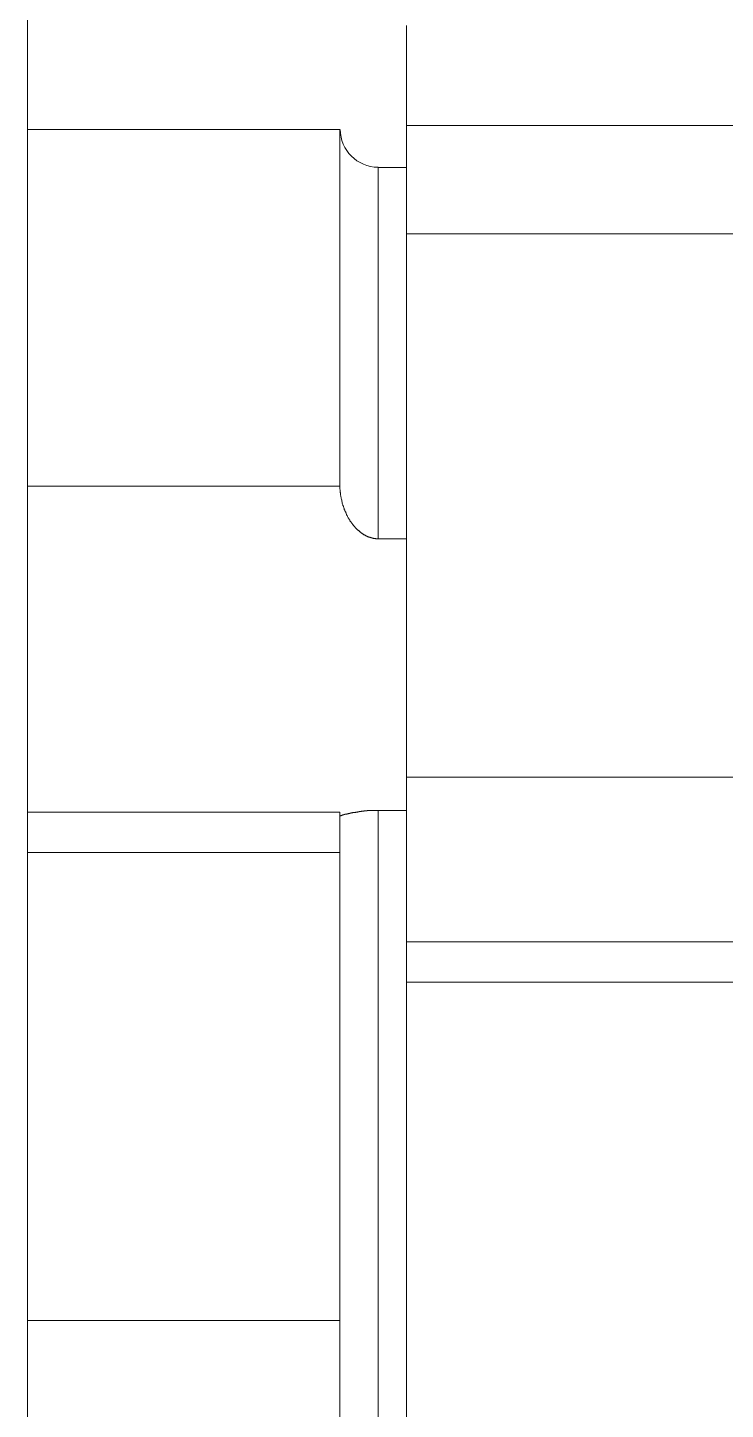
# Model space of a CAD drawing. Header units: millimetres. Extents: x -1838618 to -1600818, y -1770412 to -1553248.
# Drawn here: x -1791919.7 to -1791882.8, y -1686150.7 to -1686077.8 of the extents above; entities that cross this region are included whole.
import ezdxf

# ---------------------------------------------------------------- set-up
doc = ezdxf.new("R2010")
doc.units = ezdxf.units.MM
doc.header["$LTSCALE"] = 100
doc.layers.add('412equipment', color=6, linetype='Continuous')
doc.layers.add('_____1', color=160, linetype='Continuous')

# ---------------------------------------------------------------- blocks, each defined once
blk = doc.blocks.new('A$C2A4D0462')
at = {"layer": '_____1', "color": 7, "lineweight": 0}
for p, q in [((31.9331, -33.4974), (31.9331, -40.021)), ((33.0331, -35.83), (31.9331, -35.83)), ((33.0331, -35.83), (33.0331, -37.0851)), ((33.2674, -35.8159), (34.6671, -35.8159)), ((33.1671, -37.2701), (33.1671, -35.964)), ((33.2674, -35.964), (33.1671, -35.964)), ((33.2674, -36.1969), (33.2674, -37.0551)), ((34.6671, -36.1969), (33.2674, -36.1969)), ((33.0331, -37.0851), (31.9331, -37.0851)), ((33.2674, -37.0551), (33.2674, -37.2701)), ((33.2674, -38.2261), (33.2674, -37.2701)), ((34.6671, -38.109), (33.2674, -38.109)), ((31.9331, -38.2323), (33.0331, -38.2323)), ((33.1671, -38.2261), (33.2674, -38.2261)), ((33.1671, -40.9643), (33.1671, -38.2261)), ((33.2674, -38.2261), (33.2674, -40.9643)), ((31.9331, -38.3739), (33.0331, -38.3739)), ((33.2674, -38.6891), (34.6671, -38.6891)), ((34.6671, -38.83), (33.2674, -38.83)), ((31.9331, -40.021), (33.0331, -40.021))]:
    blk.add_line(p, q, dxfattribs=at)
for points in [[(33.2674, -36.1969), (33.2674, -35.8159), (33.2674, -35.4638)], [(33.0331, -38.2323), (33.0331, -38.3739), (33.0331, -40.021), (33.0331, -41.0373), (33.0331, -42.8911), (33.0331, -43.906), (33.0331, -45.5531)], [(31.9331, -40.021), (31.9331, -41.0373), (31.9331, -42.8911), (31.9331, -43.906)]]:
    blk.add_lwpolyline(points, dxfattribs=at)
blk.add_open_spline([(33.0342, -35.83), (33.0342, -35.9034), (33.0938, -35.963), (33.1671, -35.963)], degree=3, dxfattribs=at)
for points, knots in [([(33.2674, -37.2701), (33.2674, -37.2701), (33.1671, -37.2701), (33.1671, -37.2701), (33.1647, -37.2701), (33.1627, -37.2701), (33.1601, -37.2701), (33.1601, -37.2701), (33.159, -37.2701), (33.159, -37.2701), (33.159, -37.2701), (33.1584, -37.269), (33.1584, -37.269), (33.1584, -37.269), (33.1513, -37.269), (33.1513, -37.269), (33.1513, -37.269), (33.1503, -37.268), (33.1503, -37.268), (33.1503, -37.268), (33.147, -37.268), (33.147, -37.268), (33.147, -37.268), (33.1463, -37.267), (33.1463, -37.267), (33.1463, -37.267), (33.1432, -37.267), (33.1432, -37.267), (33.1432, -37.267), (33.1422, -37.2659), (33.1422, -37.2659), (33.1422, -37.2659), (33.1392, -37.2659), (33.1392, -37.2659), (33.1392, -37.2659), (33.1382, -37.2653), (33.1382, -37.2653), (33.1382, -37.2653), (33.1361, -37.2653), (33.1361, -37.2653), (33.1361, -37.2653), (33.1351, -37.2642), (33.1351, -37.2642), (33.1351, -37.2642), (33.1344, -37.2642), (33.1344, -37.2642), (33.1344, -37.2642), (33.1334, -37.2632), (33.1334, -37.2632), (33.1334, -37.2632), (33.1311, -37.2632), (33.1311, -37.2632), (33.1311, -37.2632), (33.1301, -37.2622), (33.1301, -37.2622), (33.1301, -37.2622), (33.1291, -37.2622), (33.1291, -37.2622), (33.1291, -37.2622), (33.1284, -37.2611), (33.1284, -37.2611), (33.1284, -37.2611), (33.1263, -37.2611), (33.1263, -37.2611), (33.1263, -37.2611), (33.1253, -37.2601), (33.1253, -37.2601), (33.1253, -37.2601), (33.1241, -37.2601), (33.1241, -37.2601), (33.1241, -37.2601), (33.123, -37.2594), (33.123, -37.2594), (33.123, -37.2594), (33.1224, -37.2594), (33.1224, -37.2594), (33.1224, -37.2594), (33.1213, -37.258), (33.1213, -37.258), (33.1213, -37.258), (33.1203, -37.258), (33.1203, -37.258), (33.1203, -37.258), (33.1193, -37.257), (33.1193, -37.257), (33.1193, -37.257), (33.118, -37.256), (33.118, -37.256), (33.118, -37.256), (33.117, -37.256), (33.117, -37.256), (33.117, -37.256), (33.1163, -37.2549), (33.1163, -37.2549), (33.1163, -37.2549), (33.1153, -37.2549), (33.1153, -37.2549), (33.1153, -37.2549), (33.1143, -37.2539), (33.1143, -37.2539), (33.1143, -37.2539), (33.1132, -37.2532), (33.1132, -37.2532), (33.1132, -37.2532), (33.1122, -37.2532), (33.1122, -37.2532), (33.1122, -37.2532), (33.1112, -37.2522), (33.1112, -37.2522), (33.1112, -37.2522), (33.1103, -37.2511), (33.1103, -37.2511), (33.1103, -37.2511), (33.1093, -37.2511), (33.1093, -37.2511), (33.1093, -37.2511), (33.1082, -37.2501), (33.1082, -37.2501), (33.1082, -37.2501), (33.1082, -37.2491), (33.1082, -37.2491), (33.1082, -37.2491), (33.1072, -37.2491), (33.1072, -37.2491), (33.1072, -37.2491), (33.1062, -37.248), (33.1062, -37.248), (33.1062, -37.248), (33.1051, -37.2473), (33.1051, -37.2473), (33.1051, -37.2473), (33.1044, -37.2463), (33.1044, -37.2463), (33.1044, -37.2463), (33.1032, -37.2463), (33.1032, -37.2463), (33.1032, -37.2463), (33.1022, -37.2453), (33.1022, -37.2453), (33.1022, -37.2453), (33.0991, -37.2418), (33.0991, -37.2418), (33.0991, -37.2418), (33.0984, -37.2411), (33.0984, -37.2411), (33.0984, -37.2411), (33.0974, -37.2401), (33.0974, -37.2401), (33.0974, -37.2401), (33.0963, -37.2401), (33.0963, -37.2401), (33.0963, -37.2401), (33.0951, -37.2391), (33.0951, -37.2391), (33.0893, -37.2339), (33.0864, -37.2291), (33.081, -37.2239), (33.0769, -37.2184), (33.0726, -37.2129), (33.0681, -37.207), (33.0681, -37.207), (33.0674, -37.206), (33.0674, -37.206), (33.0674, -37.206), (33.0674, -37.2043), (33.0674, -37.2043), (33.0674, -37.2043), (33.0662, -37.2032), (33.0662, -37.2032), (33.0662, -37.2032), (33.0652, -37.2012), (33.0652, -37.2012), (33.0652, -37.2012), (33.0641, -37.1998), (33.0641, -37.1998), (33.0641, -37.1998), (33.0631, -37.1981), (33.0631, -37.1981), (33.0631, -37.1981), (33.0621, -37.197), (33.0621, -37.197), (33.06, -37.1939), (33.0591, -37.1891), (33.056, -37.1864), (33.056, -37.1864), (33.056, -37.1839), (33.056, -37.1839), (33.056, -37.1839), (33.0553, -37.1819), (33.0553, -37.1819), (33.0553, -37.1819), (33.0543, -37.1808), (33.0543, -37.1808), (33.0543, -37.1808), (33.0533, -37.1791), (33.0533, -37.1791), (33.0533, -37.1791), (33.0533, -37.1771), (33.0533, -37.1771), (33.0533, -37.1771), (33.0522, -37.176), (33.0522, -37.176), (33.0522, -37.176), (33.051, -37.1743), (33.051, -37.1743), (33.051, -37.1743), (33.05, -37.1722), (33.05, -37.1722), (33.05, -37.1722), (33.05, -37.1698), (33.05, -37.1698), (33.05, -37.1698), (33.0493, -37.1688), (33.0493, -37.1688), (33.0493, -37.1688), (33.0483, -37.1671), (33.0483, -37.1671), (33.0483, -37.1671), (33.0483, -37.165), (33.0483, -37.165), (33.0483, -37.165), (33.0473, -37.1629), (33.0473, -37.1629), (33.0473, -37.1629), (33.0462, -37.1622), (33.0462, -37.1622), (33.0462, -37.1622), (33.0462, -37.1602), (33.0462, -37.1602), (33.0462, -37.1602), (33.0452, -37.1581), (33.0452, -37.1581), (33.0452, -37.1581), (33.0452, -37.156), (33.0452, -37.156), (33.0452, -37.156), (33.044, -37.154), (33.044, -37.154), (33.044, -37.154), (33.0433, -37.1529), (33.0433, -37.1529), (33.0433, -37.1529), (33.0433, -37.1509), (33.0433, -37.1509), (33.0416, -37.1481), (33.0412, -37.1416), (33.0392, -37.1381), (33.0398, -37.1333), (33.0366, -37.1299), (33.0374, -37.125), (33.0374, -37.125), (33.0362, -37.123), (33.0362, -37.123), (33.0362, -37.123), (33.0362, -37.1192), (33.0362, -37.1192), (33.0362, -37.1192), (33.0352, -37.1171), (33.0352, -37.1171), (33.0352, -37.1171), (33.0352, -37.1088), (33.0352, -37.1088), (33.0352, -37.1088), (33.0342, -37.1071), (33.0342, -37.1071), (33.0342, -37.1071), (33.0342, -37.0982), (33.0342, -37.0982), (33.0342, -37.0982), (33.0331, -37.0961), (33.0331, -37.0961), (33.0331, -37.0961), (33.0331, -37.0851), (33.0331, -37.0851)], [0, 0, 0, 0, 1, 1, 1, 2, 2, 2, 3, 3, 3, 4, 4, 4, 5, 5, 5, 6, 6, 6, 7, 7, 7, 8, 8, 8, 9, 9, 9, 10, 10, 10, 11, 11, 11, 12, 12, 12, 13, 13, 13, 14, 14, 14, 15, 15, 15, 16, 16, 16, 17, 17, 17, 18, 18, 18, 19, 19, 19, 20, 20, 20, 21, 21, 21, 22, 22, 22, 23, 23, 23, 24, 24, 24, 25, 25, 25, 26, 26, 26, 27, 27, 27, 28, 28, 28, 29, 29, 29, 30, 30, 30, 31, 31, 31, 32, 32, 32, 33, 33, 33, 34, 34, 34, 35, 35, 35, 36, 36, 36, 37, 37, 37, 38, 38, 38, 39, 39, 39, 40, 40, 40, 41, 41, 41, 42, 42, 42, 43, 43, 43, 44, 44, 44, 45, 45, 45, 46, 46, 46, 47, 47, 47, 48, 48, 48, 49, 49, 49, 50, 50, 50, 51, 51, 51, 52, 52, 52, 53, 53, 53, 54, 54, 54, 55, 55, 55, 56, 56, 56, 57, 57, 57, 58, 58, 58, 59, 59, 59, 60, 60, 60, 61, 61, 61, 62, 62, 62, 63, 63, 63, 64, 64, 64, 65, 65, 65, 66, 66, 66, 67, 67, 67, 68, 68, 68, 69, 69, 69, 70, 70, 70, 71, 71, 71, 72, 72, 72, 73, 73, 73, 74, 74, 74, 75, 75, 75, 76, 76, 76, 77, 77, 77, 78, 78, 78, 79, 79, 79, 80, 80, 80, 81, 81, 81, 82, 82, 82, 83, 83, 83, 84, 84, 84, 85, 85, 85, 86, 86, 86, 87, 87, 87, 88, 88, 88, 89, 89, 89, 90, 90, 90, 91, 91, 91, 91]), ([(33.0331, -38.2461), (33.0331, -38.2461), (33.0342, -38.2461), (33.0342, -38.2461), (33.0342, -38.2461), (33.0342, -38.2454), (33.0342, -38.2454), (33.0342, -38.2454), (33.0362, -38.2454), (33.0362, -38.2454), (33.0362, -38.2454), (33.0374, -38.2443), (33.0374, -38.2443), (33.0374, -38.2443), (33.0392, -38.2443), (33.0392, -38.2443), (33.0392, -38.2443), (33.0392, -38.243), (33.0392, -38.243), (33.0392, -38.243), (33.0423, -38.243), (33.0423, -38.243), (33.0423, -38.243), (33.0433, -38.2419), (33.0433, -38.2419), (33.0433, -38.2419), (33.0462, -38.2419), (33.0462, -38.2419), (33.0462, -38.2419), (33.0462, -38.2409), (33.0462, -38.2409), (33.0462, -38.2409), (33.05, -38.2409), (33.05, -38.2409), (33.05, -38.2409), (33.05, -38.2399), (33.05, -38.2399), (33.05, -38.2399), (33.0533, -38.2399), (33.0533, -38.2399), (33.0533, -38.2399), (33.0543, -38.2392), (33.0543, -38.2392), (33.0543, -38.2392), (33.0571, -38.2392), (33.0571, -38.2392), (33.0571, -38.2392), (33.0581, -38.2381), (33.0581, -38.2381), (33.0581, -38.2381), (33.0621, -38.2381), (33.0621, -38.2381), (33.0621, -38.2381), (33.0631, -38.2371), (33.0631, -38.2371), (33.0631, -38.2371), (33.0674, -38.2371), (33.0674, -38.2371), (33.0674, -38.2371), (33.0674, -38.2361), (33.0674, -38.2361), (33.0674, -38.2361), (33.0712, -38.2361), (33.0712, -38.2361), (33.0712, -38.2361), (33.0722, -38.235), (33.0722, -38.235), (33.0722, -38.235), (33.0772, -38.235), (33.0772, -38.235), (33.0772, -38.235), (33.0783, -38.234), (33.0783, -38.234), (33.0783, -38.234), (33.0822, -38.234), (33.0822, -38.234), (33.0822, -38.234), (33.0833, -38.2333), (33.0833, -38.2333), (33.0833, -38.2333), (33.0881, -38.2333), (33.0881, -38.2333), (33.0881, -38.2333), (33.0893, -38.2323), (33.0893, -38.2323), (33.0893, -38.2323), (33.0951, -38.2323), (33.0951, -38.2323), (33.0951, -38.2323), (33.0963, -38.2313), (33.0963, -38.2313), (33.0963, -38.2313), (33.1001, -38.2313), (33.1001, -38.2313), (33.1001, -38.2313), (33.1012, -38.2302), (33.1012, -38.2302), (33.1012, -38.2302), (33.1082, -38.2302), (33.1082, -38.2302), (33.1082, -38.2302), (33.1093, -38.2288), (33.1093, -38.2288), (33.1093, -38.2288), (33.1103, -38.2288), (33.1103, -38.2288), (33.1125, -38.2288), (33.1149, -38.2288), (33.117, -38.2288), (33.117, -38.2288), (33.118, -38.2278), (33.118, -38.2278), (33.118, -38.2278), (33.1284, -38.2278), (33.1284, -38.2278), (33.1284, -38.2278), (33.1291, -38.2268), (33.1291, -38.2268), (33.1337, -38.2268), (33.1379, -38.2268), (33.1422, -38.2268), (33.1422, -38.2268), (33.1453, -38.2268), (33.1453, -38.2268), (33.1453, -38.2268), (33.1463, -38.2261), (33.1463, -38.2261), (33.1463, -38.2261), (33.1482, -38.2261), (33.1482, -38.2261), (33.1503, -38.2261), (33.1523, -38.2261), (33.154, -38.2261), (33.1587, -38.2261), (33.163, -38.2261), (33.1671, -38.2261)], [0, 0, 0, 0, 1, 1, 1, 2, 2, 2, 3, 3, 3, 4, 4, 4, 5, 5, 5, 6, 6, 6, 7, 7, 7, 8, 8, 8, 9, 9, 9, 10, 10, 10, 11, 11, 11, 12, 12, 12, 13, 13, 13, 14, 14, 14, 15, 15, 15, 16, 16, 16, 17, 17, 17, 18, 18, 18, 19, 19, 19, 20, 20, 20, 21, 21, 21, 22, 22, 22, 23, 23, 23, 24, 24, 24, 25, 25, 25, 26, 26, 26, 27, 27, 27, 28, 28, 28, 29, 29, 29, 30, 30, 30, 31, 31, 31, 32, 32, 32, 33, 33, 33, 34, 34, 34, 35, 35, 35, 36, 36, 36, 37, 37, 37, 38, 38, 38, 39, 39, 39, 40, 40, 40, 41, 41, 41, 42, 42, 42, 43, 43, 43, 44, 44, 44, 45, 45, 45, 45])]:
    blk.add_open_spline(points, degree=3, knots=knots, dxfattribs=at)
blk = doc.blocks.new('LOW PLATFOR')
at = {"layer": '412equipment', "linetype": 'Continuous', "lineweight": 0, "xscale": 15, "yscale": 15, "zscale": 15}
blk.add_blockref('A$C2A4D0462', (-26600.084, 0, 590), dxfattribs=at)

msp = doc.modelspace()

# ---------------------------------------------------------------- block references
at = {"layer": '412equipment', "color": 7}
msp.add_blockref('LOW PLATFOR', (-1765798.605, -1685545.743), dxfattribs=at)

doc.saveas('drawing.dxf')
